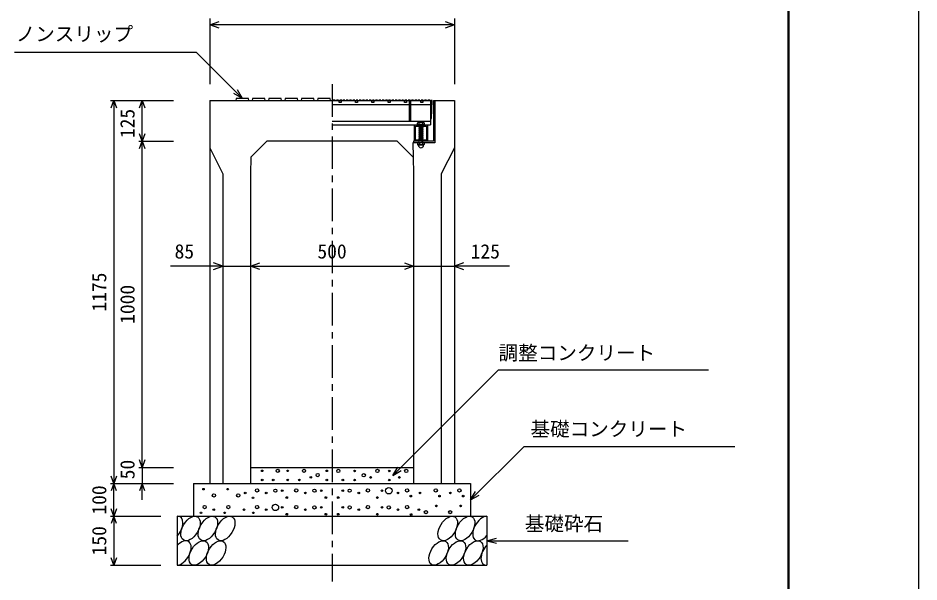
# Model space of a CAD drawing. Units: millimetres, scale not verified. Extents: x -16800 to 16800, y -5940 to 5940.
# Drawn here: x 14037 to 16800, y 2098 to 3828 of the extents above; entities that cross this region are included whole.
import ezdxf
from ezdxf.enums import TextEntityAlignment as Align

# ---------------------------------------------------------------- set-up
doc = ezdxf.new("R2010")
doc.units = ezdxf.units.MM
doc.header["$LTSCALE"] = 20
doc.linetypes.add('CHAIN1', pattern=[8, 5, -1, 1, -1])
doc.linetypes.add('DOTTED', pattern=[1.75, 0.25, -1.5])
for name, color, linetype, lineweight in [('0-0_DIM', 7, 'Continuous', 25), ('0-1_Defpoints', 5, 'Continuous', 25), ('0-2_HATCH', 6, 'Continuous', 25), ('0-5_OUTLINE', 3, 'Continuous', 25), ('0-7_WAKU', 3, 'Continuous', 25)]:
    doc.layers.add(name, color=color, linetype=linetype, lineweight=lineweight)
doc.styles.add('ＭＳ ゴシック', font='')
doc.styles.get('ＭＳ ゴシック').set_extended_font_data('MS Gothic')

msp = doc.modelspace()

# ---------------------------------------------------------------- linework, layer by layer
at = {"layer": '0-0_DIM'}
for p, q in [((14625, 3826.41), (14625, 3624.66)), ((15375, 3826.41), (15375, 3624.66)), ((15375, 3806.41), (14625, 3806.41)), ((14025.9, 3723.38), (14582.79, 3723.38)), ((14725, 3581.16), (14582.79, 3723.38)), ((14725, 3581.16), (14699.02, 3596.16)), ((14725, 3581.16), (14710, 3607.14)), ((14320.8, 3574.66), (14514.13, 3574.66)), ((14330.8, 3574.66), (14330.8, 2399.66)), ((14417.46, 3449.66), (14417.46, 3574.66)), ((14407.46, 3449.66), (14514.13, 3449.66)), ((14417.46, 2449.66), (14417.46, 3449.66)), ((14665, 3066.83), (14504.99, 3066.83)), ((14665, 3066.83), (14750, 3066.83)), ((14750, 3066.83), (15250, 3066.83)), ((15250, 3066.83), (15375, 3066.83)), ((15544.31, 3066.83), (15375, 3066.83)), ((15588.65, 2513.32), (15425, 2349.66)), ((15588.65, 2513.32), (16235.53, 2513.32)), ((14407.46, 2449.66), (14514.13, 2449.66)), ((14417.46, 2449.66), (14417.46, 2399.66)), ((15186.32, 2424.66), (15201.32, 2450.64)), ((15186.32, 2424.66), (15212.3, 2439.66)), ((14320.8, 2399.66), (14514.13, 2399.66)), ((14330.8, 2299.66), (14330.8, 2399.66)), ((14417.46, 2349.66), (14417.46, 2399.66)), ((15425, 2349.66), (15440, 2375.64)), ((15425, 2349.66), (15450.98, 2364.66)), ((14320.8, 2299.66), (14475, 2299.66)), ((14330.8, 2299.66), (14330.8, 2149.66)), ((15475, 2224.66), (15503.98, 2232.43)), ((15475, 2224.66), (15908.31, 2224.66)), ((15475, 2224.66), (15503.98, 2216.9)), ((14320.8, 2149.66), (14475, 2149.66))]:
    msp.add_line(p, q, dxfattribs=at)
at = {"layer": '0-0_DIM', "linetype": 'CHAIN1'}
msp.add_line((15000, 3624.66), (15000, 2099.66), dxfattribs=at)
at = {"layer": '0-0_DIM'}
for points in [[(14653.23, 3796.14), (14625.04, 3806.41), (14653.23, 3816.67)], [(15346.85, 3816.67), (15375.04, 3806.41), (15346.85, 3796.14)], [(14322.59, 3552.11), (14330.8, 3574.66), (14339.01, 3552.11)], [(14409.26, 3552.11), (14417.46, 3574.66), (14425.67, 3552.11)], [(14425.67, 3472.22), (14417.46, 3449.66), (14409.26, 3472.22)], [(14409.26, 3427.11), (14417.46, 3449.66), (14425.67, 3427.11)], [(14636.81, 3056.57), (14665, 3066.83), (14636.81, 3077.09)], [(14778.19, 3056.57), (14750, 3066.83), (14778.19, 3077.09)], [(15221.81, 3077.09), (15250, 3066.83), (15221.81, 3056.57)], [(15403.19, 3077.09), (15375, 3066.83), (15403.19, 3056.57)], [(15186.32, 2424.66), (15510.78, 2749.13), (16154.34, 2749.13)], [(14425.67, 2472.22), (14417.46, 2449.66), (14409.26, 2472.22)], [(14339.01, 2422.22), (14330.8, 2399.66), (14322.59, 2422.22)], [(14339.01, 2377.11), (14330.8, 2399.66), (14322.59, 2377.11)], [(14425.67, 2377.11), (14417.46, 2399.66), (14409.26, 2377.11)], [(14339.01, 2322.22), (14330.8, 2299.66), (14322.59, 2322.22)], [(14339.01, 2277.11), (14330.8, 2299.66), (14322.59, 2277.11)], [(14339.01, 2172.22), (14330.8, 2149.66), (14322.59, 2172.22)]]:
    msp.add_lwpolyline(points, dxfattribs=at)
at = {"layer": '0-1_Defpoints'}
msp.add_lwpolyline([(0, -5940), (16800, -5940), (16800, 5940), (0, 5940)], close=True, dxfattribs=at)
at = {"layer": '0-2_HATCH'}
for p, q in [((14745, 3574.66), (14744, 3581.16)), ((14795, 3574.66), (14794, 3581.16)), ((14845, 3574.66), (14844, 3581.16)), ((14895, 3574.66), (14894, 3581.16)), ((14945, 3574.66), (14944, 3581.16)), ((14995, 3574.66), (14994, 3581.16)), ((15236, 3574.66), (15236, 3511.66)), ((15240.5, 3574.66), (15240.5, 3511.66)), ((15301.5, 3574.66), (15301.5, 3499.66)), ((15311, 3574.66), (15311, 3449.66)), ((15315.5, 3574.66), (15315.5, 3445.16)), ((15000, 3562.66), (15236, 3562.66)), ((15240.5, 3562.66), (15301.5, 3562.66)), ((15000, 3499.66), (15301.5, 3499.66)), ((15252.5, 3449.66), (15252.5, 3499.66)), ((15252.5, 3499.66), (15292.5, 3499.66)), ((15255.7, 3452.86), (15255.7, 3496.46)), ((15255.7, 3496.46), (15289.3, 3496.46)), ((15264, 3507.16), (15262, 3505.66)), ((15262, 3499.66), (15262, 3505.66)), ((15283, 3499.66), (15262, 3499.66)), ((15262.33, 3505.94), (15264, 3507.16)), ((15281, 3507.16), (15264, 3507.16)), ((15266, 3499.66), (15279, 3499.66)), ((15266, 3498.66), (15267, 3499.66)), ((15267, 3497.66), (15266, 3498.66)), ((15266, 3496.66), (15267, 3497.66)), ((15267, 3495.66), (15266, 3496.66)), ((15266, 3494.66), (15267, 3495.66)), ((15279, 3495.66), (15266, 3494.66)), ((15267, 3493.66), (15266, 3494.66)), ((15266, 3492.66), (15267, 3493.66)), ((15279, 3493.66), (15266, 3492.66)), ((15267, 3491.66), (15266, 3492.66)), ((15266, 3490.66), (15267, 3491.66)), ((15279, 3491.66), (15266, 3490.66)), ((15267, 3489.66), (15266, 3490.66)), ((15266, 3488.66), (15267, 3489.66)), ((15279, 3489.66), (15266, 3488.66)), ((15267, 3487.66), (15266, 3488.66)), ((15279, 3487.66), (15266, 3486.66)), ((15266, 3486.66), (15267, 3487.66)), ((15279, 3485.66), (15266, 3484.66)), ((15267, 3483.66), (15266, 3484.66)), ((15279, 3483.66), (15266, 3482.66)), ((15266, 3482.66), (15267, 3483.66)), ((15267, 3481.66), (15266, 3482.66)), ((15279, 3481.66), (15266, 3480.66)), ((15266, 3480.66), (15267, 3481.66)), ((15267, 3499.66), (15267, 3505.66)), ((15278, 3499.66), (15278, 3505.66)), ((15278, 3498.66), (15279, 3499.66)), ((15279, 3497.66), (15278, 3498.66)), ((15278, 3494.66), (15279, 3495.66)), ((15279, 3493.66), (15278, 3494.66)), ((15278, 3492.66), (15279, 3493.66)), ((15279, 3491.66), (15278, 3492.66)), ((15278, 3490.66), (15279, 3491.66)), ((15279, 3489.66), (15278, 3490.66)), ((15278, 3486.66), (15279, 3487.66)), ((15279, 3485.66), (15278, 3486.66)), ((15278, 3484.66), (15279, 3485.66)), ((15279, 3483.66), (15278, 3484.66)), ((15278, 3482.66), (15279, 3483.66)), ((15278, 3482.66), (15279, 3481.66)), ((15278, 3480.66), (15279, 3481.66)), ((15282.67, 3505.94), (15281, 3507.16)), ((15283, 3499.66), (15283, 3505.66)), ((15289.3, 3496.46), (15289.3, 3452.86)), ((15292.5, 3499.66), (15292.5, 3449.66)), ((15267, 3479.66), (15266, 3480.66)), ((15279, 3479.66), (15266, 3478.66)), ((15266, 3478.66), (15267, 3479.66)), ((15267, 3477.66), (15266, 3478.66)), ((15279, 3477.66), (15266, 3476.66)), ((15266, 3476.66), (15267, 3477.66)), ((15267, 3475.66), (15266, 3476.66)), ((15279, 3475.66), (15266, 3474.66)), ((15266, 3474.66), (15267, 3475.66)), ((15267, 3473.66), (15266, 3474.66)), ((15279, 3473.66), (15266, 3472.66)), ((15266, 3472.66), (15267, 3473.66)), ((15267, 3471.66), (15266, 3472.66)), ((15279, 3471.66), (15266, 3470.66)), ((15266, 3470.66), (15267, 3471.66)), ((15267, 3469.66), (15266, 3470.66)), ((15279, 3469.66), (15266, 3468.66)), ((15266, 3468.66), (15267, 3469.66)), ((15267, 3467.66), (15266, 3468.66)), ((15279, 3467.66), (15266, 3466.66)), ((15266, 3466.66), (15267, 3467.66)), ((15267, 3465.66), (15266, 3466.66)), ((15279, 3465.66), (15266, 3464.66)), ((15266, 3464.66), (15267, 3465.66)), ((15267, 3463.66), (15266, 3464.66)), ((15279, 3463.66), (15266, 3462.66)), ((15266, 3462.66), (15267, 3463.66)), ((15267, 3461.66), (15266, 3462.66)), ((15279, 3461.66), (15266, 3460.66)), ((15266, 3460.66), (15267, 3461.66)), ((15267, 3459.67), (15266, 3460.66)), ((15266, 3458.67), (15267, 3459.67)), ((15279, 3459.66), (15266, 3458.66)), ((15267, 3457.67), (15266, 3458.67)), ((15279, 3457.66), (15266, 3456.66)), ((15266, 3456.66), (15267, 3457.66)), ((15267, 3455.66), (15266, 3456.66)), ((15279, 3455.66), (15266, 3454.66)), ((15266, 3454.66), (15267, 3455.66)), ((15267, 3453.66), (15266, 3454.66)), ((15278, 3480.66), (15279, 3479.66)), ((15278, 3478.66), (15279, 3479.66)), ((15278, 3478.66), (15279, 3477.66)), ((15278, 3476.66), (15279, 3477.66)), ((15278, 3476.66), (15279, 3475.66)), ((15278, 3474.66), (15279, 3475.66)), ((15278, 3474.66), (15279, 3473.66)), ((15278, 3472.66), (15279, 3473.66)), ((15278, 3472.66), (15279, 3471.66)), ((15278, 3470.66), (15279, 3471.66)), ((15278, 3470.66), (15279, 3469.66)), ((15278, 3468.66), (15279, 3469.66)), ((15278, 3468.66), (15279, 3467.66)), ((15278, 3466.66), (15279, 3467.66)), ((15278, 3466.66), (15279, 3465.66)), ((15278, 3464.66), (15279, 3465.66)), ((15278, 3464.66), (15279, 3463.66)), ((15278, 3462.66), (15279, 3463.66)), ((15278, 3462.66), (15279, 3461.66)), ((15278, 3460.66), (15279, 3461.66)), ((15278, 3460.66), (15279, 3459.66)), ((15278, 3458.66), (15279, 3459.66)), ((15278, 3458.66), (15279, 3457.66)), ((15278, 3456.66), (15279, 3457.66)), ((15278, 3456.66), (15279, 3455.66)), ((15278, 3454.66), (15279, 3455.66)), ((15278, 3454.66), (15279.01, 3453.66)), ((15249.87, 3449.66), (15249.87, 3445.16)), ((15311, 3449.66), (15249.87, 3449.66)), ((15292.5, 3449.66), (15252.5, 3449.66)), ((15289.3, 3452.86), (15255.7, 3452.86)), ((15263.16, 3445.16), (15262.29, 3444.51)), ((15262.29, 3444.51), (15262.29, 3439.33)), ((15263.99, 3438.36), (15262.29, 3439.33)), ((15281.84, 3445.16), (15263.16, 3445.16)), ((15263.99, 3438.04), (15263.99, 3438.36)), ((15281.01, 3438.36), (15263.99, 3438.36)), ((15281.01, 3438.04), (15263.99, 3438.04)), ((15279.01, 3453.66), (15266.01, 3452.66)), ((15266.01, 3452.66), (15267.01, 3453.66)), ((15267.01, 3451.66), (15266.01, 3452.66)), ((15266.01, 3450.66), (15267.01, 3451.66)), ((15267.01, 3449.66), (15266.01, 3450.66)), ((15266.01, 3448.66), (15267.01, 3449.66)), ((15267.01, 3447.66), (15266.01, 3448.66)), ((15266.01, 3446.65), (15267.01, 3447.65)), ((15267.01, 3445.65), (15266.01, 3446.65)), ((15266.53, 3445.16), (15267.01, 3445.65)), ((15267.4, 3444.51), (15267.4, 3439.33)), ((15277.6, 3444.51), (15277.6, 3439.33)), ((15278.01, 3452.66), (15279.01, 3453.66)), ((15278.01, 3452.66), (15279.01, 3451.66)), ((15278.01, 3450.66), (15279.01, 3451.66)), ((15278.01, 3450.66), (15279.01, 3449.65)), ((15278.01, 3448.65), (15279.01, 3449.65)), ((15278.01, 3448.65), (15279.01, 3447.65)), ((15278.01, 3446.65), (15279.01, 3447.65)), ((15278.01, 3446.65), (15279.02, 3445.65)), ((15278.53, 3445.16), (15279.01, 3445.65)), ((15281.01, 3438.36), (15282.71, 3439.33)), ((15281.01, 3438.04), (15281.01, 3438.36)), ((15281.84, 3445.16), (15282.71, 3444.51)), ((15282.71, 3444.51), (15282.71, 3439.33))]:
    msp.add_line(p, q, dxfattribs=at)
at = {"layer": '0-2_HATCH', "linetype": 'DOTTED'}
for p, q in [((15279, 3499.66), (15266, 3498.66)), ((15279, 3497.66), (15266, 3496.66)), ((15279.01, 3451.66), (15266.01, 3450.66)), ((15279.01, 3449.66), (15266.01, 3448.66)), ((15279.01, 3447.65), (15266.01, 3446.65)), ((15266.53, 3445.16), (15278.53, 3445.16)), ((15279.01, 3445.65), (15272.67, 3445.16))]:
    msp.add_line(p, q, dxfattribs=at)
at = {"layer": '0-2_HATCH'}
for points in [[(14744, 3581.16), (14706, 3581.16), (14705, 3574.66)], [(14794, 3581.16), (14756, 3581.16), (14755, 3574.66)], [(14844, 3581.16), (14806, 3581.16), (14805, 3574.66)], [(14894, 3581.16), (14856, 3581.16), (14855, 3574.66)], [(14944, 3581.16), (14906, 3581.16), (14905, 3574.66)], [(14994, 3581.16), (14956, 3581.16), (14955, 3574.66)], [(15000, 3574.66), (15236, 3574.66), (15240.5, 3574.66), (15301.5, 3574.66)], [(15009.5, 3574.66), (15009.5, 3575.36), (15003.5, 3575.36), (15003.5, 3574.66)], [(15019.5, 3574.66), (15019.5, 3575.36), (15013.5, 3575.36), (15013.5, 3574.66)], [(15029.5, 3574.66), (15029.5, 3575.36), (15023.5, 3575.36), (15023.5, 3574.66)], [(15039.5, 3574.66), (15039.5, 3575.36), (15033.5, 3575.36), (15033.5, 3574.66)], [(15049.5, 3574.66), (15049.5, 3575.36), (15043.5, 3575.36), (15043.5, 3574.66)], [(15059.5, 3574.66), (15059.5, 3575.36), (15053.5, 3575.36), (15053.5, 3574.66)], [(15069.5, 3574.66), (15069.5, 3575.36), (15063.5, 3575.36), (15063.5, 3574.66)], [(15079.5, 3574.66), (15079.5, 3575.36), (15073.5, 3575.36), (15073.5, 3574.66)], [(15089.5, 3574.66), (15089.5, 3575.36), (15083.5, 3575.36), (15083.5, 3574.66)], [(15099.5, 3574.66), (15099.5, 3575.36), (15093.5, 3575.36), (15093.5, 3574.66)], [(15109.5, 3574.66), (15109.5, 3575.36), (15103.5, 3575.36), (15103.5, 3574.66)], [(15119.5, 3574.66), (15119.5, 3575.36), (15113.5, 3575.36), (15113.5, 3574.66)], [(15129.5, 3574.66), (15129.5, 3575.36), (15123.5, 3575.36), (15123.5, 3574.66)], [(15139.5, 3574.66), (15139.5, 3575.36), (15133.5, 3575.36), (15133.5, 3574.66)], [(15149.5, 3574.66), (15149.5, 3575.36), (15143.5, 3575.36), (15143.5, 3574.66)], [(15159.5, 3574.66), (15159.5, 3575.36), (15153.5, 3575.36), (15153.5, 3574.66)], [(15169.5, 3574.66), (15169.5, 3575.36), (15163.5, 3575.36), (15163.5, 3574.66)], [(15179.5, 3574.66), (15179.5, 3575.36), (15173.5, 3575.36), (15173.5, 3574.66)], [(15189.5, 3574.66), (15189.5, 3575.36), (15183.5, 3575.36), (15183.5, 3574.66)], [(15199.5, 3574.66), (15199.5, 3575.36), (15193.5, 3575.36), (15193.5, 3574.66)], [(15209.5, 3574.66), (15209.5, 3575.36), (15203.5, 3575.36), (15203.5, 3574.66)], [(15219.5, 3574.66), (15219.5, 3575.36), (15213.5, 3575.36), (15213.5, 3574.66)], [(15229.5, 3574.66), (15229.5, 3575.36), (15223.5, 3575.36), (15223.5, 3574.66)], [(15239.5, 3574.66), (15239.5, 3575.36), (15233.5, 3575.36), (15233.5, 3574.66)], [(15249.5, 3574.66), (15249.5, 3575.36), (15243.5, 3575.36), (15243.5, 3574.66)], [(15259.5, 3574.66), (15259.5, 3575.36), (15253.5, 3575.36), (15253.5, 3574.66)], [(15269.5, 3574.66), (15269.5, 3575.36), (15263.5, 3575.36), (15263.5, 3574.66)], [(15279.5, 3574.66), (15279.5, 3575.36), (15273.5, 3575.36), (15273.5, 3574.66)], [(15289.5, 3574.66), (15289.5, 3575.36), (15283.5, 3575.36), (15283.5, 3574.66)], [(15299.5, 3574.66), (15299.5, 3575.36), (15293.5, 3575.36), (15293.5, 3574.66)], [(15000, 3511.66), (15236, 3511.66), (15240.5, 3511.66), (15301.5, 3511.66)], [(15266, 3484.66), (15267, 3485.66), (15266, 3486.66)], [(15279, 3495.66), (15278, 3496.66), (15279, 3497.66)], [(15279, 3487.66), (15278, 3488.66), (15279, 3489.66)], [(15315.5, 3445.16), (15247.61, 3445.16), (15248.72, 3400.94)]]:
    msp.add_lwpolyline(points, dxfattribs=at)
for points in [[(15022, 3574.66), (15028, 3574.66), (15028, 3568.66), (15022, 3568.66)], [(15072, 3574.66), (15078, 3574.66), (15078, 3568.66), (15072, 3568.66)], [(15122, 3574.66), (15128, 3574.66), (15128, 3568.66), (15122, 3568.66)], [(15172, 3574.66), (15178, 3574.66), (15178, 3568.66), (15172, 3568.66)], [(15222, 3574.66), (15228, 3574.66), (15228, 3568.66), (15222, 3568.66)], [(15236, 3574.66), (15236, 3511.66), (15240.5, 3511.66), (15240.5, 3574.66)], [(15272, 3574.66), (15278, 3574.66), (15278, 3568.66), (15272, 3568.66)], [(15307.5, 3574.66), (15301.5, 3574.66), (15301.5, 3519.66), (15304.5, 3519.66)]]:
    msp.add_lwpolyline(points, close=True, dxfattribs=at)
for centre, radius in [((14785.79, 2438.97), 2.5), ((14833.52, 2438.97), 5), ((14863.97, 2438.97), 2.5), ((14913.88, 2438.97), 5), ((14983.97, 2438.97), 2.5), ((15019.13, 2438.69), 5), ((15069.04, 2438.69), 2.5), ((15139.13, 2438.69), 5), ((15175.36, 2438.69), 2.5), ((15227.57, 2438.69), 5), ((14785.79, 2410.96), 2.5), ((14819.5, 2410.96), 2.5), ((14863.97, 2410.96), 2.5), ((14899.86, 2410.96), 2.5), ((14934.9, 2418.84), 2.5), ((14955.93, 2425.84), 5), ((14983.97, 2410.96), 2.5), ((15033.15, 2410.68), 2.5), ((15069.04, 2410.68), 2.5), ((15097.08, 2425.56), 5), ((15118.11, 2418.56), 2.5), ((15175.36, 2410.68), 2.5), ((15206.54, 2418.56), 2.5), ((14605.74, 2382.68), 2.5), ((14680.08, 2382.68), 2.5), ((14769.97, 2378.9), 5), ((14826.04, 2378.03), 5), ((14847.07, 2378.03), 2.5), ((14889.97, 2378.9), 5), ((14946.04, 2378.03), 5), ((14967.07, 2378.03), 2.5), ((15032.93, 2378.03), 2.5), ((15053.96, 2378.03), 5), ((15110.03, 2378.9), 5), ((15152.93, 2378.03), 2.5), ((15173.96, 2378.03), 10), ((15230.03, 2378.9), 5), ((15318.12, 2378.9), 5), ((15390.77, 2378.9), 5), ((14637.78, 2363.4), 5), ((14712.12, 2363.4), 5), ((14733.69, 2371.03), 2.5), ((14757.55, 2356.11), 2.5), ((14798.01, 2371.03), 2.5), ((14861.09, 2357.02), 2.5), ((14918.01, 2371.03), 2.5), ((14981.09, 2357.02), 2.5), ((15018.91, 2357.02), 2.5), ((15081.99, 2371.03), 2.5), ((15138.91, 2357.02), 2.5), ((15201.99, 2371.03), 2.5), ((15241.37, 2361.34), 2.5), ((15269.94, 2371.03), 2.5), ((15329.46, 2361.34), 2.5), ((15362.73, 2371.03), 2.5), ((15402.11, 2361.34), 2.5), ((14609.23, 2327.72), 5), ((14637.27, 2319.84), 2.5), ((14681.88, 2327.72), 5), ((14730.06, 2319.84), 2.5), ((14769.97, 2327.72), 5), ((14798.01, 2319.84), 2.5), ((14826.04, 2326.84), 10), ((14847.07, 2326.84), 2.5), ((14889.97, 2327.72), 5), ((14918.01, 2319.84), 2.5), ((14946.04, 2326.84), 5), ((14967.07, 2326.84), 2.5), ((15032.93, 2326.84), 2.5), ((15053.96, 2326.84), 5), ((15081.99, 2319.84), 2.5), ((15110.03, 2327.72), 5), ((15152.93, 2326.84), 2.5), ((15173.96, 2326.84), 5), ((15201.99, 2319.84), 2.5), ((15230.03, 2327.72), 5), ((15266.31, 2319.84), 2.5), ((15319.92, 2331.49), 2.5), ((15394.26, 2331.49), 2.5), ((14597.89, 2310.15), 2.5), ((14670.54, 2310.15), 2.5), ((14758.63, 2310.15), 2.5), ((14861.09, 2305.83), 2.5), ((14981.09, 2305.83), 2.5), ((15018.91, 2305.83), 2.5), ((15138.91, 2305.83), 2.5), ((15242.45, 2304.92), 2.5), ((15287.88, 2312.21), 5), ((15362.22, 2312.21), 5)]:
    msp.add_circle(centre, radius, dxfattribs=at)
for centre, radius, start, end in [((15264.5, 3503.04), 3.62, 46.39563, 133.60437), ((15272.5, 3491.04), 15.62, 69.39075, 110.60925), ((15280.5, 3503.04), 3.62, 46.39563, 133.60437), ((15264.85, 3439.82), 5.35, 61.49832, 118.50684), ((15264.85, 3444.03), 5.35, 241.49843, 298.50089), ((15272.5, 3438.04), 8.19, 180, 359.99995), ((15272.5, 3424.75), 20.42, 75.52621, 104.47362), ((15272.5, 3459.1), 20.42, 255.52638, 284.47374), ((15280.15, 3439.82), 5.35, 61.49231, 118.50169), ((15280.15, 3444.03), 5.35, 241.49989, 298.5)]:
    msp.add_arc(centre, radius, start, end, dxfattribs=at)
for centre, start_param, end_param in [((14512.64, 2262.14), 4.385593, 6.6745444), ((15461.14, 2262.14), 0.3357715, 4.4411806), ((14537.96, 2187.15), 3.5111464, 7.548991), ((15486.46, 2187.15), 1.2110787, 3.5658734)]:
    msp.add_ellipse(centre, major_axis=(21.81, 35.31), ratio=0.5792, start_param=start_param, end_param=end_param, dxfattribs=at)
for centre in [(14565.84, 2262.14), (14619.05, 2262.14), (14672.26, 2262.14), (15354.72, 2262.14), (15407.93, 2262.14), (14591.16, 2187.15), (14644.37, 2187.15), (15326.84, 2187.15), (15380.04, 2187.15), (15433.25, 2187.15)]:
    msp.add_ellipse(centre, major_axis=(21.81, 35.31), ratio=0.5792, dxfattribs=at)
at = {"layer": '0-5_OUTLINE'}
for p, q in [((14625, 3574.66), (15000, 3574.66)), ((14625, 3574.66), (14625, 2399.66)), ((15311, 3574.66), (15375, 3574.66)), ((15375, 3574.66), (15375, 2399.66)), ((14625, 3429.66), (14665, 3349.66)), ((15200, 3449.66), (15248.72, 3400.94)), ((14751.28, 3400.94), (14750, 3349.66)), ((15248.72, 3400.94), (15250, 3349.66)), ((14665, 3349.66), (14665, 2399.66)), ((14750, 3349.66), (14750, 2399.66)), ((15250, 3349.66), (15250, 2399.66)), ((14750, 2449.66), (15250, 2449.66)), ((14575, 2399.66), (14575, 2299.66)), ((14575, 2399.66), (15425, 2399.66)), ((14625, 2399.66), (14750, 2399.66)), ((15250, 2399.66), (15375, 2399.66)), ((15425, 2399.66), (15425, 2299.66)), ((14525, 2299.66), (14525, 2149.66)), ((14525, 2299.66), (15475, 2299.66)), ((15475, 2299.66), (15475, 2149.66)), ((14525, 2149.66), (15475, 2149.66))]:
    msp.add_line(p, q, dxfattribs=at)
for points in [[(15200, 3449.66), (14800, 3449.66), (14751.28, 3400.94)], [(15375, 3429.66), (15335, 3349.66), (15335, 2399.66)]]:
    msp.add_lwpolyline(points, dxfattribs=at)
at = {"layer": '0-7_WAKU', "lineweight": 50}
msp.add_lwpolyline([(400, -5540), (16400, -5540), (16400, 5540), (400, 5540)], close=True, dxfattribs=at)

# ---------------------------------------------------------------- texts
at = {"layer": '0-0_DIM', "style": 'ＭＳ ゴシック'}
for s, p in [('ノンスリップ', (14029.75, 3743.55)), ('85', (14516.97, 3076.83)), ('500', (14955, 3076.83)), ('125', (15425.01, 3076.83)), ('調整コンクリート', (15510.78, 2765.55)), ('基礎コンクリート', (15608.65, 2532.05)), ('基礎砕石', (15591.32, 2241.83))]:
    msp.add_text(s, height=43.99, dxfattribs=at).set_placement(p, align=Align.BOTTOM_LEFT)
for s, p in [('125', (14407.46, 3459.41)), ('1175', (14320.8, 2927.16)), ('1000', (14407.46, 2889.66)), ('50', (14407.46, 2412.99)), ('100', (14320.8, 2304.66)), ('150', (14320.8, 2179.66))]:
    msp.add_text(s, height=43.99, rotation=90, dxfattribs=at).set_placement(p, align=Align.BOTTOM_LEFT)

doc.saveas('drawing.dxf')
